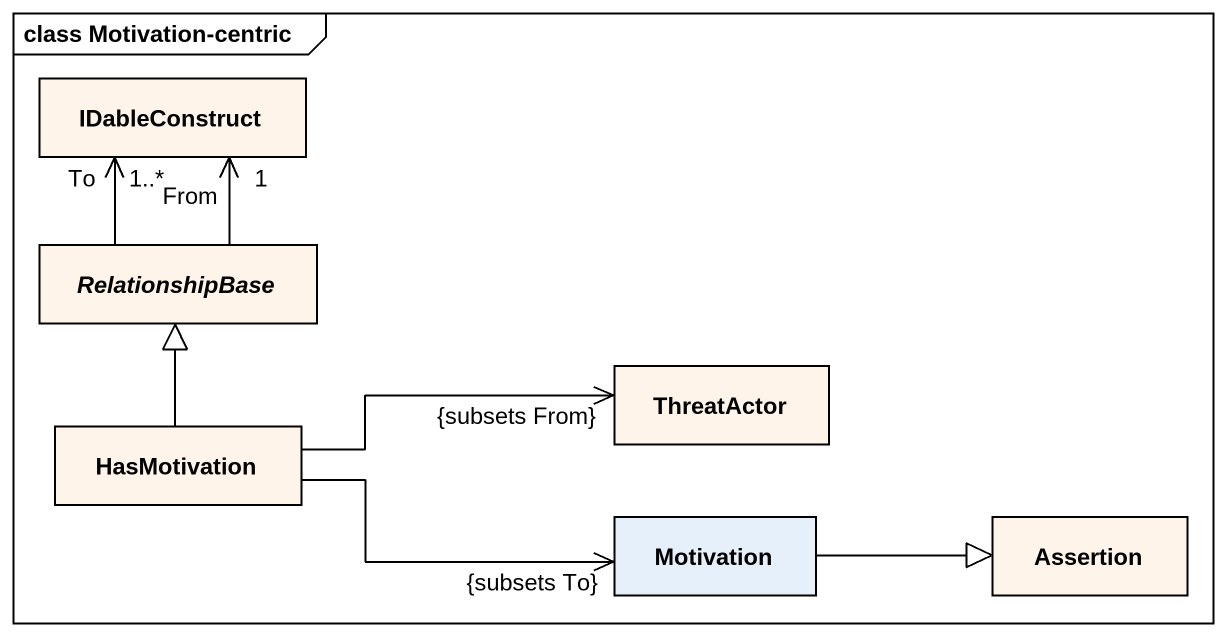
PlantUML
@startuml
mainframe class Motivation-centric
hide circle
hide empty members
class IDableConstruct #FFF4EA
abstract class RelationshipBase #FFF4EA
class ThreatActor #FFF4EA
class HasMotivation #FFF4EA
class Motivation
class Assertion #FFF4EA
IDableConstruct "To\n1..*" <-- RelationshipBase
IDableConstruct "From\n1" <-- RelationshipBase
HasMotivation -up-|> RelationshipBase
HasMotivation -right-> "{subsets From}" ThreatActor
HasMotivation -right-> "{subsets To}" Motivation
Motivation -right-|> Assertion
@enduml
